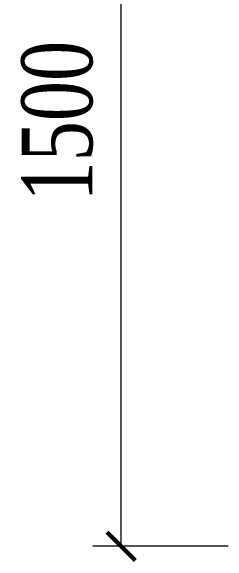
# Model space of a CAD drawing. Header units: millimetres. Extents: x -294625 to 2136527, y -251383 to 128331.
# Drawn here: x 1133205 to 1133589, y -217573 to -216601 of the extents above; entities that cross this region are included whole.
import ezdxf

# ---------------------------------------------------------------- set-up
doc = ezdxf.new("R2010")
doc.units = ezdxf.units.MM
doc.layers.get('Defpoints').update_dxf_attribs({"lineweight": 0})
doc.layers.add('N3-NOTE', color=11, linetype='Continuous', lineweight=13)
doc.styles.add('P-VNTIMEH', font='vntimeh.shx', dxfattribs={"width": 0.75, "height": 300})
doc.dimstyles.new('DimLine', dxfattribs={"dimtxt": 200, "dimasz": 50, "dimexe": 50, "dimexo": 0, "dimgap": 50, "dimtad": 1, "dimdec": 0, "dimzin": 9, "dimdsep": 46, "dimtxsty": 'P-VNTIMEH', "dimblk": 'ARCHTICK', "dimcen": 0, "dimdle": 1, "dimclrd": 256, "dimclre": 256, "dimclrt": 256, "dimadec": 0, "dimazin": 0, "dimtfac": 1, "dimtdec": 0, "dimtix": 1, "dimtmove": 1, "dimatfit": 3, "dimfxl": 500, "dimtfill": 1, "dimtolj": 1, "dimtzin": 0, "dimlwd": -1, "dimlwe": -1, "dimarcsym": 0})

# ---------------------------------------------------------------- blocks, each defined once
blk = doc.blocks.new('_ArchTick')
at = {"color": 0, "linetype": 'ByBlock', "const_width": 0.15}
blk.add_lwpolyline([(-0.5, -0.5), (0.5, 0.5)], dxfattribs=at)
blk = doc.blocks.new('*D131')
at = {"layer": 'Defpoints', "color": 0, "transparency": 16777216}
for p in [(1133399.95, -216045.45), (1133588.81, -216045.45), (1133588.81, -217545.45)]:
    blk.add_point(p, dxfattribs=at)
at = {"layer": 'N3-NOTE', "transparency": 16777216}
for p, q in [((1133588.81, -216045.45), (1133349.95, -216045.45)), ((1133399.95, -217546.45), (1133399.95, -216044.45)), ((1133588.81, -217545.45), (1133349.95, -217545.45))]:
    blk.add_line(p, q, dxfattribs=at)
at = {"layer": 'N3-NOTE', "transparency": 16777216, "xscale": 50, "yscale": 50, "zscale": 50}
for p, rotation in [((1133399.95, -216045.45), 90), ((1133399.95, -217545.45), 270)]:
    blk.add_blockref('_ArchTick', p, dxfattribs=dict(at, rotation=rotation))
at = {"layer": 'N3-NOTE', "transparency": 16777216, "insert": (1133287.45, -216795.45), "char_height": 125, "attachment_point": 5, "rotation": 90, "style": 'P-VNTIMEH', "bg_fill": 3, "box_fill_scale": 1.1, "bg_fill_color": 256, "bg_fill_true_color": 13158600, "bg_fill_transparency": 0}
blk.add_mtext('\\A1;1500', dxfattribs=at)

msp = doc.modelspace()

# ---------------------------------------------------------------- dimensions: what is measured, and where the dimension line sits
at = {"layer": 'N3-NOTE'}
dim = msp.add_linear_dim(base=(1133399.95, -216045.45), p1=(1133588.81, -217545.45), p2=(1133588.81, -216045.45), angle=90, dimstyle='DimLine', dxfattribs=at)
dim.commit()
dim.dimension.update_dxf_attribs({"geometry": '*D131', "text_midpoint": (1133287.45, -216795.45)})

doc.saveas('drawing.dxf')
